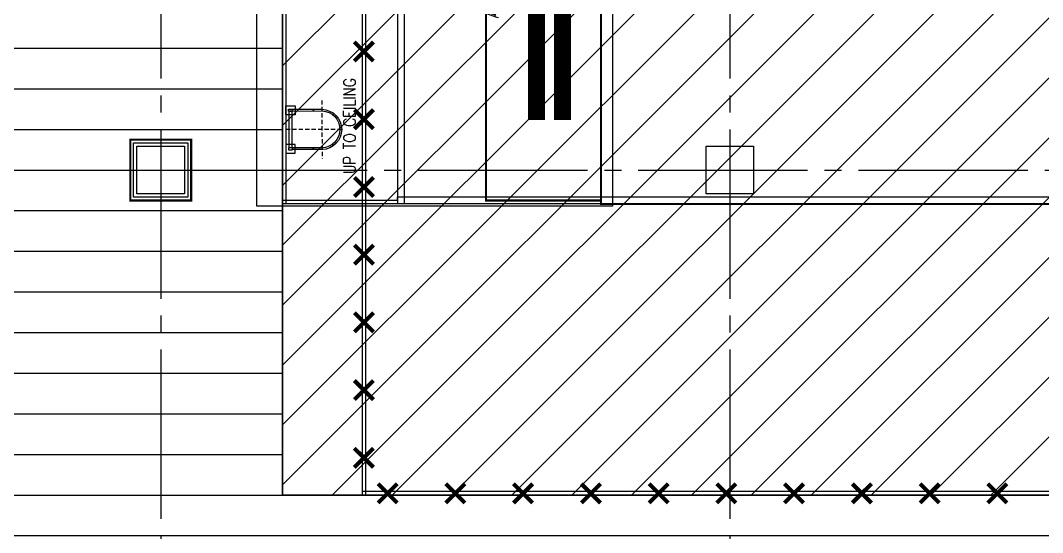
# Model space of a CAD drawing. Extents: x -18489 to 195597, y -1599 to 112111.
# Drawn here: x 20793 to 22302, y 5465 to 6221 of the extents above; entities that cross this region are included whole.
import ezdxf
from ezdxf.enums import TextEntityAlignment as Align

# ---------------------------------------------------------------- set-up
doc = ezdxf.new("R2010")
doc.units = 0
doc.header["$LTSCALE"] = 100
doc.linetypes.add('188K-SM-03-F10-ARCH-PA-Y2257103$0$18P6-SM-03-C40-ARCH-PA-Y2211058$0$DASHED', pattern=[19.05, 12.7, -6.35])
doc.linetypes.add('X-S-FAB-L10$0$COL-CEN-LIN', pattern=[3.25, 2.5, -0.25, 0.25, -0.25])
for name, color, linetype in [('188K-SM-03-F10-ARCH-PA-Y2257103$0$K-0-TXT-高度', 53, 'Continuous'), ('188K-SM-03-F10-ARCH-PA-Y2257103$0$K-AREA', 53, 'Continuous'), ('188K-SM-03-F10-ARCH-PA-Y2257103$0$K-AREA-細區', 53, 'Continuous'), ('188K-SM-03-F10-ARCH-PA-Y2257103$0$K-P-LAD-420', 53, 'Continuous'), ('188K-SM-03-F10-ARCH-PA-Y2257103$0$K-P1S-4.2-單抗', 53, 'Continuous'), ('188K-SM-03-F10-ARCH-PA-Y2257103$0$K-岩棉 2hr 7.5-單抗', 53, 'Continuous'), ('188K-SM-03-F10-ARCH-PA-Y2257103$0$K-拆除', 53, 'Continuous'), ('188K-SM-07-F10-MECH-CR PIPE-Y2257103$0$00_AC_CHS_12℃', 4, 'Continuous'), ('188K-SM-07-F10-MECH-CR PIPE-Y2257103$0$00_AC_CHS_20℃', 3, 'Continuous'), ('188K-SM-07-F10-MECH-CR PIPE-Y2257103$0$00_DCC', 7, 'Continuous'), ('188K-SM-07-F10-MECH-CR PIPE-Y2257103$0$00_閥站分組', 1, 'Continuous'), ('X-S-FAB-L10$0$0-DIM-TXT', 8, 'Continuous'), ('X-S-FAB-L10$0$04', 8, 'Continuous'), ('X-S-FAB-L10$0$BLOCK', 8, 'Continuous'), ('X-S-FAB-L10$0$CCL', 8, 'X-S-FAB-L10$0$COL-CEN-LIN'), ('X-S-FAB-L10$0$COL-S', 8, 'Continuous'), ('X-S-FAB-L10$0$HATCH-L', 8, 'Continuous'), ('X-S-FAB-L10$0$PEN4', 8, 'Continuous')]:
    doc.layers.add(name, color=color, linetype=linetype)
doc.styles.add('188K-SM-03-F10-ARCH-PA-Y2257103$0$18P2-XFDP10$0$AA-TXT', font='simplex.shx', dxfattribs={"width": 0.8, "bigfont": 'chineset.shx'})
doc.styles.add('188K-SM-07-F10-MECH-CR PIPE-Y2257103$0$XFM1Q20-200k$0$aa-txt', font='isocp.shx', dxfattribs={"bigfont": 'chineset.shx'})
doc.styles.add('X-S-FAB-L10$0$CHINA', font='simplex.shx', dxfattribs={"width": 0.75, "bigfont": 'chineset.shx'})
doc.styles.add('X-S-FAB-L10$0$Standard', font='', dxfattribs={"width": 0.8})
doc.styles.add('X-S-FAB-L10$0$TG_NOTE_TEXT', font='simplex.shx', dxfattribs={"width": 0.75, "bigfont": 'chineset.shx'})
doc.styles.get('X-S-FAB-L10$0$Standard').set_extended_font_data('Microsoft JhengHei')

# ---------------------------------------------------------------- blocks, each defined once
blk = doc.blocks.new('X-S-FAB-L10$0$FAB2-L05')
at = {"layer": 'X-S-FAB-L10$0$CCL'}
for p, q in [((-5160, 11005), (-5160, 0)), ((-4320, 11005), (-4320, 0)), ((-26880, 6720), (1210, 6720))]:
    blk.add_line(p, q, dxfattribs=at)
at = {"layer": 'X-S-FAB-L10$0$COL-S'}
for points in [[(-5195, 6755), (-5125, 6755), (-5125, 6685), (-5195, 6685)], [(-4355, 6755), (-4285, 6755), (-4285, 6685), (-4355, 6685)]]:
    blk.add_lwpolyline(points, close=True, dxfattribs=at)
blk = doc.blocks.new('X-S-FAB-L10')
at = {"layer": 'X-S-FAB-L10$0$PEN4'}
h = blk.add_hatch(dxfattribs=at)
h.set_pattern_fill('LINE', color=256, scale=480)
h.set_pattern_definition([(0, (0, 0), (0, 60), [])])
h.paths.add_polyline_path([(16745, -35), (15995, -35), (15995, 35), (15925, 35), (15925, -35), (15155, -35), (15155, 35), (15085, 35), (15085, -35), (15155, -35), (15155, -250), (13920, -250), (19914.055, 6000), (21180, 7320), (21180, 5520), (23465, 5520), (23485, 3587.5), (24315, 3587.5), (24315, 1870), (17075, 1870), (17075, 2060), (16745, 2060), (16745, -21.034)])
at = {"layer": 'DefPoints'}
blk.add_lwpolyline([(16745, -35), (15995, -35), (15995, 35), (15925, 35), (15925, -35), (15155, -35), (15155, 35), (15085, 35), (15085, -35), (15155, -35), (15155, -250), (13920, -250), (19914.055, 6000), (21180, 7320), (21180, 5520), (23465, 5520), (23485, 3587.5), (24315, 3587.5), (24315, 1870), (17075, 1870), (17075, 2060), (16745, 2060), (16745, -21.034)], close=True, dxfattribs=at)
at = {"layer": 'X-S-FAB-L10$0$04'}
for p, q in [((21180, 5520), (21180, 7320)), ((23585, 5520), (21180, 5520))]:
    blk.add_line(p, q, dxfattribs=at)
at = {"layer": 'X-S-FAB-L10$0$COL-S'}
for p, q in [((20965, 6035), (21035, 6035)), ((20965, 5965), (20965, 6035)), ((21035, 6035), (21035, 5965)), ((21805, 6035), (21875, 6035)), ((21805, 5965), (21805, 6035)), ((21875, 6035), (21875, 5965)), ((21035, 5965), (20965, 5965)), ((21875, 5965), (21805, 5965))]:
    blk.add_line(p, q, dxfattribs=at)
at = {"layer": 'X-S-FAB-L10$0$HATCH-L', "linetype": 'Continuous'}
for p, q in [((21180, 6153.981), (22554.819, 7528.8)), ((21180, 6065.593), (22643.207, 7528.8)), ((21180, 5888.816), (22819.984, 7528.8)), ((21180, 5800.428), (22908.372, 7528.8)), ((21180, 5712.039), (22996.761, 7528.8)), ((21180, 5623.651), (23085.149, 7528.8)), ((21180, 5535.262), (23173.538, 7528.8)), ((21253.126, 5520), (23261.926, 7528.8)), ((21341.514, 5520), (23350.314, 7528.8)), ((21429.903, 5520), (23438.703, 7528.8)), ((21695.068, 5520), (23703.868, 7528.8)), ((21783.456, 5520), (23792.256, 7528.8)), ((21871.844, 5520), (23880.644, 7528.8)), ((21960.233, 5520), (23969.033, 7528.8)), ((22048.621, 5520), (24057.421, 7528.8)), ((22137.009, 5520), (24145.809, 7528.8)), ((22225.398, 5520), (24234.198, 7528.8)), ((21518.291, 5520), (23485, 7486.709)), ((21180, 5977.204), (22667.796, 7465)), ((21606.679, 5520), (23551.679, 7465))]:
    blk.add_line(p, q, dxfattribs=at)
at = {"layer": 'X-S-FAB-L10$0$BLOCK'}
blk.add_blockref('X-S-FAB-L10$0$FAB2-L05', (26160, -720), dxfattribs=at)
at = {"style": 'X-S-FAB-L10$0$TG_NOTE_TEXT', "width": 0.5, "flags": 1}
for p in [(7463.301, 9020), (18268.251, 8649), (11197.77, 4800.167), (16485.801, 4800.167), (25420.27, 2635), (13360, 320.001, 0), (7463.301, -33.333)]:
    blk.add_attdef('WH', text='', height=20, dxfattribs=at).set_placement(p, align=Align.BOTTOM_LEFT)
at = {"width": 0.5}
for style, p in [('X-S-FAB-L10$0$TG_NOTE_TEXT', (7585, 9020)), ('X-S-FAB-L10$0$TG_NOTE_TEXT', (18389.95, 8649)), ('X-S-FAB-L10$0$TG_NOTE_TEXT', (11117.5, 4813.5)), ('X-S-FAB-L10$0$TG_NOTE_TEXT', (16607.5, 4813.5)), ('X-S-FAB-L10$0$TG_NOTE_TEXT', (25350, 2635)), ('X-S-FAB-L10$0$Standard', (13129.375, 325.001, 0)), ('X-S-FAB-L10$0$TG_NOTE_TEXT', (7585, -20))]:
    blk.add_attdef('DESC', text='', height=10, dxfattribs=dict(at, style=style)).set_placement(p, align=Align.BOTTOM_LEFT)
for tag, style, p in [('TYPE', 'X-S-FAB-L10$0$TG_NOTE_TEXT', (7619.286, 9020)), ('NO', 'X-S-FAB-L10$0$TG_NOTE_TEXT', (7650.095, 9020)), ('TYPE', 'X-S-FAB-L10$0$TG_NOTE_TEXT', (18424.236, 8649)), ('NO', 'X-S-FAB-L10$0$TG_NOTE_TEXT', (18455.045, 8649)), ('NO', 'X-S-FAB-L10$0$TG_NOTE_TEXT', (11088.595, 4813.5)), ('TYPE', 'X-S-FAB-L10$0$TG_NOTE_TEXT', (11151.786, 4813.5)), ('TYPE', 'X-S-FAB-L10$0$TG_NOTE_TEXT', (16641.786, 4813.5)), ('NO', 'X-S-FAB-L10$0$TG_NOTE_TEXT', (16672.595, 4813.5)), ('NO', 'X-S-FAB-L10$0$TG_NOTE_TEXT', (25313, 2635)), ('TYPE', 'X-S-FAB-L10$0$TG_NOTE_TEXT', (25350, 2635)), ('NO', 'X-S-FAB-L10$0$Standard', (13100, 320.001, 0)), ('TYPE', 'X-S-FAB-L10$0$Standard', (13129.375, 320.001, 0)), ('TYPE', 'X-S-FAB-L10$0$TG_NOTE_TEXT', (7619.286, -20)), ('NO', 'X-S-FAB-L10$0$TG_NOTE_TEXT', (7650.095, -20))]:
    blk.add_attdef(tag, text='', height=10, dxfattribs=dict(at, style=style)).set_placement(p, align=Align.BOTTOM_RIGHT)
at = {"style": 'X-S-FAB-L10$0$TG_NOTE_TEXT', "width": 0.5, "flags": 1}
for rotation, p in [(180, (43, 7480)), (180, (943, 7480)), (90, (24310, 3717.77)), (270, (17080, 1711.699))]:
    blk.add_attdef('WH', text='', height=20, rotation=rotation, dxfattribs=at).set_placement(p, align=Align.BOTTOM_LEFT)
at = {"width": 0.5}
for rotation, style, p in [(180, 'X-S-FAB-L10$0$Standard', (317.625, 7480)), (180, 'X-S-FAB-L10$0$Standard', (1217.625, 7480)), (90, 'X-S-FAB-L10$0$TG_NOTE_TEXT', (24310, 3647.5)), (270, 'X-S-FAB-L10$0$TG_NOTE_TEXT', (17080, 1605))]:
    blk.add_attdef('DESC', text='', height=10, rotation=rotation, dxfattribs=dict(at, style=style)).set_placement(p, align=Align.BOTTOM_LEFT)
for tag, rotation, style, p in [('TYPE', 180, 'X-S-FAB-L10$0$Standard', (317.625, 7480)), ('NO', 180, 'X-S-FAB-L10$0$Standard', (347, 7480)), ('TYPE', 180, 'X-S-FAB-L10$0$Standard', (1217.625, 7480)), ('NO', 180, 'X-S-FAB-L10$0$Standard', (1247, 7480)), ('TYPE', 90, 'X-S-FAB-L10$0$TG_NOTE_TEXT', (24310, 3647.5)), ('NO', 90, 'X-S-FAB-L10$0$TG_NOTE_TEXT', (24310, 3610.5)), ('TYPE', 270, 'X-S-FAB-L10$0$TG_NOTE_TEXT', (17080, 1605)), ('NO', 270, 'X-S-FAB-L10$0$TG_NOTE_TEXT', (17080, 1573))]:
    blk.add_attdef(tag, text='', height=10, rotation=rotation, dxfattribs=dict(at, style=style)).set_placement(p, align=Align.BOTTOM_RIGHT)
at = {"layer": 'X-S-FAB-L10$0$0-DIM-TXT', "style": 'X-S-FAB-L10$0$CHINA', "width": 0.75}
for p in [(667.414, 7855.1, -2689.4), (22627.353, 6728.814), (25644.722, 6728.814), (24778.787, 5569.051), (1118.252, 4980), (417.801, 4594.623), (23874.84, 4355), (22927.43, 4330.122), (23749.869, 3901.367), (417.801, 3765.236), (1118.252, 3730), (417.801, 3115.79), (536.882, 2227.832), (16908.994, 1782.652), (888.445, 880.466), (16977.43, 750), (18878.841, 750), (25641.221, 553.233), (21364.03, 526.894)]:
    blk.add_attdef('HIG', text='', height=80, dxfattribs=at).set_placement(p, align=Align.MIDDLE_LEFT)
blk = doc.blocks.new('188K-SM-07-F10-MECH-CR PIPE-Y2257103$0$XFM1P20-200k$0$005')
at = {"layer": '188K-SM-07-F10-MECH-CR PIPE-Y2257103$0$00_DCC'}
h = blk.add_hatch(dxfattribs=at)
h.set_pattern_fill('AR-HBONE', color=60, scale=0.430893, angle=360, style=0)
h.set_pattern_definition([(135, (-2258.2576, -4619.8331), (-8e-16, 2.4374981), [5.1707143, -1.7235714]), (45, (-2259.4764, -4618.6144), (-8e-16, 2.4374981), [5.1707143, -1.7235714])])
h.paths.add_polyline_path([(21.88125, -3.01625), (21.88125, 3.01625), (5.88125, 3.01625), (5.88125, -3.01625)])
edge = h.paths.add_edge_path(flags=17)
edge.add_line((21.88125, 3.01625), (21.88125, -3.01625))
at = {"layer": '188K-SM-07-F10-MECH-CR PIPE-Y2257103$0$00_DCC', "color": 60}
for p, q in [((5.88125, 3.31625), (3, 3.31625)), ((5.88125, 3.31625), (5.88125, -3.31625)), ((21.88125, 3.01625), (5.88125, 3.01625)), ((5.88125, 3.01625), (5.88125, -3.01625)), ((21.88125, 3.31625), (24.7625, 3.31625)), ((21.88125, 3.31625), (21.88125, -3.31625)), ((21.88125, 3.01625), (21.88125, -3.01625)), ((21.88125, -3.01625), (21.88125, 3.01625)), ((28.2625, 3.31625), (24.7625, 3.31625)), ((28.2625, 3.31625), (28.2625, -3.31625)), ((5.88125, -3.31625), (3, -3.31625)), ((21.88125, -3.01625), (5.88125, -3.01625)), ((21.88125, -3.31625), (28.2625, -3.31625)), ((28.2625, -3.31625), (25.38125, -3.31625))]:
    blk.add_line(p, q, dxfattribs=at)
for points in [[(0, -7.6), (0, 7.6), (2.38125, 7.6), (2.38125, -7.6), (0, -7.6)], [(2.38125, 3.8975), (3, 3.8975), (3, -3.8975), (2.38125, -3.8975)]]:
    blk.add_lwpolyline(points, dxfattribs=at)
blk = doc.blocks.new('188K-SM-07-F10-MECH-CR PIPE-Y2257103$0$DCC_配管')
at = {"layer": '188K-SM-07-F10-MECH-CR PIPE-Y2257103$0$00_DCC', "color": 60}
for p, q in [((-64.6, 32.3, 0), (-64.6, 32.3, 0)), ((-63.2, 32.5, 0), (-58.3, 28.6, 0)), ((-73.6, 16.7, 0), (-78, 11.1, 0)), ((-77.8, 15.6, 0), (-75.1, 19, 0)), ((-71.2, 26.7, 0), (-62.1, 19.5, 0)), ((-63, 27.7, 0), (-70.3, 18.5, 0)), ((-36.4, 8.8), (-67.7, 19.6, 0)), ((-66.7, 23.1, 0), (-3.2, 1.1)), ((-34, 15.7), (-65.5, 26.6, 0)), ((-58.2, 27.2, 0), (-58.2, 27.2, 0)), ((-80.7, 9.1, 0), (-82.5, 6.8, 0)), ((-78.8, 3.9, 0), (-82.5, 6.8, 0)), ((-82.4, 11.2, 0), (-81.4, 12.6, 0)), ((-74.5, 5, 0), (-82.4, 11.2, 0)), ((-82.4, 10.5, 0), (-82.1, 10.8, 0)), ((-81.7, 9.8, 0), (-82.3, 10.3, 0)), ((-82.2, 8.1, 0), (-81.9, 8.5, 0)), ((-81.8, 7.8, 0), (-82.2, 8.1, 0)), ((-82.1, 10.3, 0), (-81.9, 10.7, 0)), ((-81.5, 8.2, 0), (-81.9, 8.5, 0)), ((-81.7, 10, 0), (-81.4, 10.3, 0)), ((-81.5, 9.8, 0), (-81.2, 10.1, 0)), ((-81.4, 12.6, 0), (-73.5, 6.3, 0)), ((-80.7, 12.7, 0), (-80.9, 12.4, 0)), ((-80.4, 12.5, 0), (-80.7, 12.2, 0)), ((-77, 6.2, 0), (-80.7, 9.1, 0)), ((-79.8, 12.1, 0), (-80.5, 12.7, 0)), ((-80, 12.1, 0), (-80.2, 11.8, 0)), ((-79.8, 12, 0), (-80, 11.7, 0)), ((-79.4, 8.8, 0), (-79.7, 8.3, 0)), ((-77, 13.5, 0), (-79.1, 10.8, 0)), ((-77, 6.2, 0), (-78.8, 3.9, 0)), ((-78.1, 4.8, 0), (-77.6, 4.5, 0)), ((-77.6, 7.4, 0), (-78, 7, 0)), ((-77.8, 5.2, 0), (-77.3, 4.9, 0)), ((-77.7, 14.1, 0), (-77.2, 13.8, 0)), ((-77.6, 4.5, 0), (-77.3, 4.9, 0)), ((-76.1, 5.6, 0), (-75.9, 5.9, 0)), ((-76.1, 5.4, 0), (-75.4, 4.9, 0)), ((-75.9, 5.4, 0), (-75.7, 5.7, 0)), ((-73.6, 10.8, 0), (-75.7, 8.2, 0)), ((-71.3, 14.9, 0), (-75.6, 9.3, 0)), ((-75.5, 5.1, 0), (-75.2, 5.4, 0)), ((-75.3, 4.9, 0), (-75, 5.2, 0)), ((-74.4, 7.8, 0), (-74.7, 7.4, 0)), ((-74.2, 7.6, 0), (-74.5, 7.3, 0)), ((-74.5, 5, 0), (-73.5, 6.3, 0)), ((-74.2, 7.8, 0), (-73.6, 7.2, 0)), ((-73.8, 7.2, 0), (-74, 6.9, 0)), ((-73.5, 7.1, 0), (-73.8, 6.7, 0)), ((-72.8, 10.3, 0), (-73.3, 10.7, 0)), ((-71.4, 10.5, 0), (-68.7, 13.9, 0)), ((1.2, 3.4), (-1.2, -3.4))]:
    blk.add_line(p, q, dxfattribs=at)
at = {"layer": '188K-SM-07-F10-MECH-CR PIPE-Y2257103$0$00_DCC', "color": 60, "elevation": 0}
for points in [[(-27.6, 14.6), (-33.6, 16.7), (-36.7, 7.8), (-30.7, 5.7)], [(-28.3, 14.8), (-27.6, 14.6), (-30.7, 5.7), (-31.4, 5.9)]]:
    blk.add_lwpolyline(points, dxfattribs=at)
at = {"layer": '188K-SM-07-F10-MECH-CR PIPE-Y2257103$0$00_DCC', "color": 60}
for centre, radius in [((-66.6, 23.1, 0), 9.44), ((-66.6, 23.1, 0), 4.44), ((-66.7, 23.1, 0), 3.65)]:
    blk.add_circle(centre, radius, dxfattribs=at)
for centre, radius, start, end in [((-63.8, 31.7, 0), 1, 51.7097, 141.7097), ((-77.1, 14.9, 0), 1, 141.7097, 231.7097), ((-65.3, 24.9, 0), 2.22, 232.789, 50.6303), ((-58.9, 27.9, 0), 1, 321.7097, 51.7097), ((-82.2, 10.4, 0), 0.143, 154.39, 309.0293), ((-82.2, 10.9, 0), 0.143, 334.39, 51.7097), ((-82, 10.7, 0), 0.143, 334.39, 129.0293), ((-81.7, 10.4, 0), 0.406, 188.1068, 275.3125), ((-81.8, 10.3, 0), 0.406, 8.1068, 95.3125), ((-81.6, 9.9, 0), 0.143, 154.39, 309.0293), ((-81.4, 10.2, 0), 0.143, 334.39, 129.0293), ((-81.1, 10, 0), 0.143, 51.7097, 129.0293), ((-81, 12.5, 0), 0.143, 231.7097, 309.0293), ((-80.8, 12.3, 0), 0.143, 154.39, 309.0293), ((-80.6, 12.6, 0), 0.143, 334.39, 129.0293), ((-80.3, 12.2, 0), 0.406, 188.1068, 275.3125), ((-80.4, 12.1, 0), 0.406, 8.1068, 95.3125), ((-80.1, 11.8, 0), 0.143, 154.39, 309.0293), ((-79.9, 12, 0), 0.143, 334.39, 129.0293), ((-79.9, 11.6, 0), 0.143, 154.39, 231.7097), ((-78.8, 11.8, 0), 1, 231.7097, 321.7097), ((-77.8, 13, 0), 1, 321.7097, 51.7097), ((-76, 5.5, 0), 0.143, 154.39, 309.0293), ((-76, 6, 0), 0.143, 334.39, 51.7097), ((-75.8, 5.8, 0), 0.143, 334.39, 129.0293), ((-75.5, 5.5, 0), 0.406, 188.1068, 275.3125), ((-74.8, 8.7, 0), 1, 141.7097, 231.7097), ((-75.6, 5.3, 0), 0.406, 8.1068, 95.3125), ((-75.3, 5, 0), 0.143, 154.39, 309.0293), ((-75.1, 5.3, 0), 0.143, 334.39, 129.0293), ((-74.9, 5.1, 0), 0.143, 51.7097, 129.0293), ((-74.8, 7.5, 0), 0.143, 231.7097, 309.0293), ((-73.9, 9.9, 0), 1, 51.7097, 141.7097), ((-74.6, 7.4, 0), 0.143, 154.39, 309.0293), ((-74.1, 7.3, 0), 0.406, 188.1068, 275.3125), ((-74.3, 7.6, 0), 0.143, 334.39, 129.0293), ((-74.2, 7.2, 0), 0.406, 8.1068, 95.3125), ((-73.9, 6.9, 0), 0.143, 154.39, 309.0293), ((-73.7, 7.1, 0), 0.143, 334.39, 129.0293), ((-73.7, 6.7, 0), 0.143, 154.39, 231.7097), ((-72.2, 11.1, 0), 1, 231.7097, 321.7097)]:
    blk.add_arc(centre, radius, start, end, dxfattribs=at)
at = {"layer": '188K-SM-07-F10-MECH-CR PIPE-Y2257103$0$00_DCC', "color": 60, "xscale": 1.210111893907765, "yscale": 1.210111893907765, "zscale": 1.210111893907765, "rotation": 160.8548292855056}
blk.add_blockref('188K-SM-07-F10-MECH-CR PIPE-Y2257103$0$XFM1P20-200k$0$005', (0, 0), dxfattribs=at)
blk = doc.blocks.new('188K-SM-07-F10-MECH-CR PIPE-Y2257103$0$DCC-1_2.82x1.2')
at = {"layer": '188K-SM-07-F10-MECH-CR PIPE-Y2257103$0$00_DCC', "color": 24}
for p, q in [((278, 32.1), (260.5, 32.1)), ((260.5, 30.3), (260.5, 32.1)), ((278, 30.3), (260.5, 30.3)), ((265.6, 10.2), (265.6, 30.3)), ((272.9, 10.2), (272.9, 30.3)), ((278, 30.3), (278, 32.1)), ((0, 25), (263, 25.1)), ((0, 24), (0, 25)), ((5, 25), (5, 5)), ((5, 25), (5, 5)), ((5, 23), (259, 23.1)), ((5, 8.6), (5, 21.4)), ((259, 25.1), (259, 5.1)), ((265.6, 20.6), (259, 20.6)), ((265.6, 19.4), (259, 19.4)), ((263, 25.1), (263, 24.1)), ((0, 6), (0, 5)), ((0, 5), (282, 5.1)), ((5, 7), (259, 7.1)), ((265.6, 10.8), (259, 10.8)), ((265.6, 9.6), (259, 9.6)), ((282, 5.1), (282, 6.1))]:
    blk.add_line(p, q, dxfattribs=at)
at = {"layer": '188K-SM-07-F10-MECH-CR PIPE-Y2257103$0$00_DCC'}
for p, q in [((0, 0), (0, 5)), ((0, 5), (12.5, 5)), ((2, 0), (0, 0)), ((12.2, 4.7), (0.3, 4.7)), ((0.3, 4.7), (0.3, 0.3)), ((0.3, 0.3), (2, 0.3)), ((2, 0.3), (2, 0)), ((10.5, 0), (10.5, 0.3)), ((10.5, 0.3), (12.2, 0.3)), ((12.5, 0), (10.5, 0)), ((12.2, 0.3), (12.2, 4.7)), ((12.5, 5), (12.5, 0)), ((12.5, 0), (12.5, 5)), ((269.5, 5.1), (269.5, 0.1)), ((269.5, 0.1), (269.5, 5.1)), ((269.5, 5.1), (282, 5.1)), ((271.5, 0.1), (269.5, 0.1)), ((281.7, 4.8), (269.8, 4.8)), ((269.8, 4.8), (269.8, 0.4)), ((269.8, 0.4), (271.5, 0.4)), ((271.5, 0.4), (271.5, 0.1)), ((280, 0.1), (280, 0.4)), ((280, 0.4), (281.7, 0.4)), ((282, 0.1), (280, 0.1)), ((281.7, 0.4), (281.7, 4.8)), ((282, 5.1), (282, 0.1))]:
    blk.add_line(p, q, dxfattribs=at)
at = {"layer": '188K-SM-07-F10-MECH-CR PIPE-Y2257103$0$00_DCC', "color": 3}
for p, q in [((12.5, 5), (269.5, 5.1)), ((269.5, 0.1), (12.5, 0))]:
    blk.add_line(p, q, dxfattribs=at)
at = {"layer": '188K-SM-07-F10-MECH-CR PIPE-Y2257103$0$00_DCC'}
blk.add_lwpolyline([(2, -0.2), (2, 0)], dxfattribs=at)
at = {"layer": '188K-SM-07-F10-MECH-CR PIPE-Y2257103$0$00_DCC', "color": 24}
for centre in [(269.3, 20), (269.3, 10.2)]:
    blk.add_circle(centre, 3.65, dxfattribs=at)
at = {"layer": '188K-SM-07-F10-MECH-CR PIPE-Y2257103$0$00_DCC', "xscale": -1, "rotation": 70.85482928510034}
blk.add_blockref('188K-SM-07-F10-MECH-CR PIPE-Y2257103$0$DCC_配管', (269.3, 32.1), dxfattribs=at)
at = {"layer": '188K-SM-07-F10-MECH-CR PIPE-Y2257103$0$00_DCC', "color": 24, "style": '188K-SM-07-F10-MECH-CR PIPE-Y2257103$0$XFM1Q20-200k$0$aa-txt', "width": 0.8}
blk.add_text('2820X1200', height=12.5, rotation=360, dxfattribs=at).set_placement((127.6, 15.8), align=Align.MIDDLE)
blk = doc.blocks.new('188K-SM-07-F10-MECH-CR PIPE-Y2257103')
at = {"layer": '188K-SM-07-F10-MECH-CR PIPE-Y2257103$0$00_AC_CHS_12℃', "ltscale": 1000, "const_width": 25}
blk.add_lwpolyline([(1851.868, 8891.806), (17554.694, 8891.806), (17554.694, 8533.781), (18869.339, 8533.781), (18869.339, 8210.953), (19145.512, 8210.953), (19145.512, 7193.101), (21593.159, 7193.101), (21593.159, 6074.065)], dxfattribs=at)
at = {"layer": '188K-SM-07-F10-MECH-CR PIPE-Y2257103$0$00_AC_CHS_20℃', "ltscale": 1000, "const_width": 25}
blk.add_lwpolyline([(1851.868, 8847.601), (17514.253, 8847.601), (17514.253, 8489.576), (18832.722, 8489.576), (18832.722, 8166.748), (19093.353, 8166.748), (19093.353, 7148.896), (21554.57, 7148.896), (21554.57, 6074.065)], dxfattribs=at)
at = {"layer": '188K-SM-07-F10-MECH-CR PIPE-Y2257103$0$00_閥站分組', "ltscale": 1000, "elevation": 0}
blk.add_lwpolyline([(21142.149, 5946.79), (21142.149, 6839.746), (21666.917, 6839.746), (21666.917, 5946.79)], close=True, dxfattribs=at)
at = {"layer": '188K-SM-07-F10-MECH-CR PIPE-Y2257103$0$00_DCC', "rotation": 159.978940568662}
blk.add_blockref('188K-SM-07-F10-MECH-CR PIPE-Y2257103$0$DCC-1_2.82x1.2', (21506.263, 6248.505, 0), dxfattribs=at)
blk = doc.blocks.new('188K-SM-03-F10-ARCH-PA-Y2257103$0$拆除')
at = {"color": 7, "const_width": 3}
for points in [[(7.07, -7.07), (-7.07, 7.07)], [(-7.07, -7.07), (7.07, 7.07)]]:
    blk.add_lwpolyline(points, dxfattribs=at)
blk = doc.blocks.new('188K-SM-03-F10-ARCH-PA-Y2257103$0$LAD-1')
at = {"linetype": '188K-SM-03-F10-ARCH-PA-Y2257103$0$18P6-SM-03-C40-ARCH-PA-Y2211058$0$DASHED', "ltscale": 0.005}
for points in [[(-77.4, -42.9), (-77.4, 43.5)], [(-106.5, 0), (-23.9, 0)]]:
    blk.add_lwpolyline(points, dxfattribs=at)
for points in [[(-23.8, 22.2), (-23.8, 35.2), (-37.8, 35.2), (-37.8, 22.2)], [(-27.8, 27), (-27.8, 30), (-33.8, 30), (-33.8, 27)], [(-28.9, 27), (-28.9, -27), (-32.7, -27), (-32.7, 27)], [(-23.9, -21.8), (-23.9, -34.8), (-37.9, -34.8), (-37.9, -21.8)], [(-27.8, -27), (-27.8, -30), (-33.8, -30), (-33.8, -27)]]:
    blk.add_lwpolyline(points, close=True)
for points in [[(-33.8, -29.7), (-77.4, -29.7, -0.976777), (-77.4, 29.8), (-33.8, 29.8)], [(-33.8, -27.2), (-77.4, -27.2, -0.974646), (-77.4, 27.3), (-33.8, 27.3)]]:
    blk.add_lwpolyline(points, format="xyb")
for centre in [(-93.7, 23.2), (-64.6, 28.5), (-105.2, 0), (-93.7, -22.5), (-64.6, -28.5)]:
    blk.add_circle(centre, 0.5)
blk = doc.blocks.new('188K-SM-03-F10-ARCH-PA-Y2257103')
at = {"layer": '188K-SM-03-F10-ARCH-PA-Y2257103$0$K-AREA', "const_width": 3, "elevation": 0}
blk.add_lwpolyline([(19320, 7320), (21650, 7320), (21650, 5950), (24305, 5950), (24305, 5575), (23575, 5575), (23575, 5050), (23490, 5050), (23490, 4550), (23470, 4550), (23470, 3572.5), (24305, 3572.5), (24305, 2070), (16745, 2070)], dxfattribs=at)
at = {"layer": '188K-SM-03-F10-ARCH-PA-Y2257103$0$K-AREA', "color": 1, "const_width": 3}
for points in [[(21480, 7320), (21650, 7320), (21650, 5955), (21480, 5955)], [(20955, 6045), (21045, 6045), (21045, 5955), (20955, 5955)]]:
    blk.add_lwpolyline(points, close=True, dxfattribs=at)
at = {"layer": '188K-SM-03-F10-ARCH-PA-Y2257103$0$K-AREA-細區', "const_width": 1}
blk.add_lwpolyline([(20955, 6045), (21045, 6045), (21045, 5955), (20955, 5955)], close=True, dxfattribs=at)
at = {"layer": '188K-SM-03-F10-ARCH-PA-Y2257103$0$K-P1S-4.2-單抗'}
for p, q in [((21179.5, 7320), (21179.5, 5950)), ((21184.5, 7320), (21184.5, 5950)), ((21349.5, 5955), (21179.5, 5955)), ((21349.5, 5950), (21179.5, 5950))]:
    blk.add_line(p, q, dxfattribs=at)
for points in [[(20955, 6045), (21045, 6045), (21045, 5955), (20955, 5955)], [(20960, 6040), (21040, 6040), (21040, 5960), (20960, 5960)]]:
    blk.add_lwpolyline(points, close=True, dxfattribs=at)
at = {"layer": '188K-SM-03-F10-ARCH-PA-Y2257103$0$K-岩棉 2hr 7.5-單抗'}
for p, q in [((21349.5, 7320), (21349.5, 5950)), ((21359.5, 7330), (21359.5, 5950)), ((21349.5, 5955), (21349.5, 5960)), ((24315, 5960), (21349.5, 5960)), ((24315, 5950), (21349.5, 5950))]:
    blk.add_line(p, q, dxfattribs=at)
at = {"layer": '188K-SM-03-F10-ARCH-PA-Y2257103$0$K-拆除'}
for p, q in [((21297.5, 7320), (21297.5, 5520)), ((21302.5, 7320), (21302.5, 5520)), ((23590, 5525, 0), (21297.5, 5525, 0)), ((23590, 5520, 0), (21297.5, 5520, 0))]:
    blk.add_line(p, q, dxfattribs=at)
at = {"layer": '188K-SM-03-F10-ARCH-PA-Y2257103$0$K-P-LAD-420', "rotation": 180.0722966614084}
blk.add_blockref('188K-SM-03-F10-ARCH-PA-Y2257103$0$LAD-1', (21160.7, 6059.9), dxfattribs=at)
at = {"layer": '188K-SM-03-F10-ARCH-PA-Y2257103$0$K-拆除', "xscale": 2, "yscale": 2, "zscale": 2}
for p in [(21300, 6175, 0), (21300, 6075, 0), (21300, 5975, 0), (21300, 5875, 0), (21300, 5775, 0), (21300, 5675, 0), (21300, 5575, 0), (21335, 5522.5), (21435, 5522.5), (21535, 5522.5), (21635, 5522.5), (21735, 5522.5), (21835, 5522.5), (21935, 5522.5), (22035, 5522.5), (22135, 5522.5), (22235, 5522.5)]:
    blk.add_blockref('188K-SM-03-F10-ARCH-PA-Y2257103$0$拆除', p, dxfattribs=at)
at = {"layer": '188K-SM-03-F10-ARCH-PA-Y2257103$0$K-0-TXT-高度', "style": '188K-SM-03-F10-ARCH-PA-Y2257103$0$18P2-XFDP10$0$AA-TXT', "width": 0.8}
blk.add_text('UP TO CEILING', height=18, rotation=90, dxfattribs=at).set_placement((21278.8, 6064.9, 0), align=Align.MIDDLE)

msp = doc.modelspace()

# ---------------------------------------------------------------- block references
msp.add_blockref('X-S-FAB-L10', (0, 0))

# ---------------------------------------------------------------- next in the draw order: block references
msp.add_blockref('188K-SM-07-F10-MECH-CR PIPE-Y2257103', (0, 0))

# ---------------------------------------------------------------- next in the draw order: block references
msp.add_blockref('188K-SM-03-F10-ARCH-PA-Y2257103', (0, 0))

doc.saveas('drawing.dxf')
